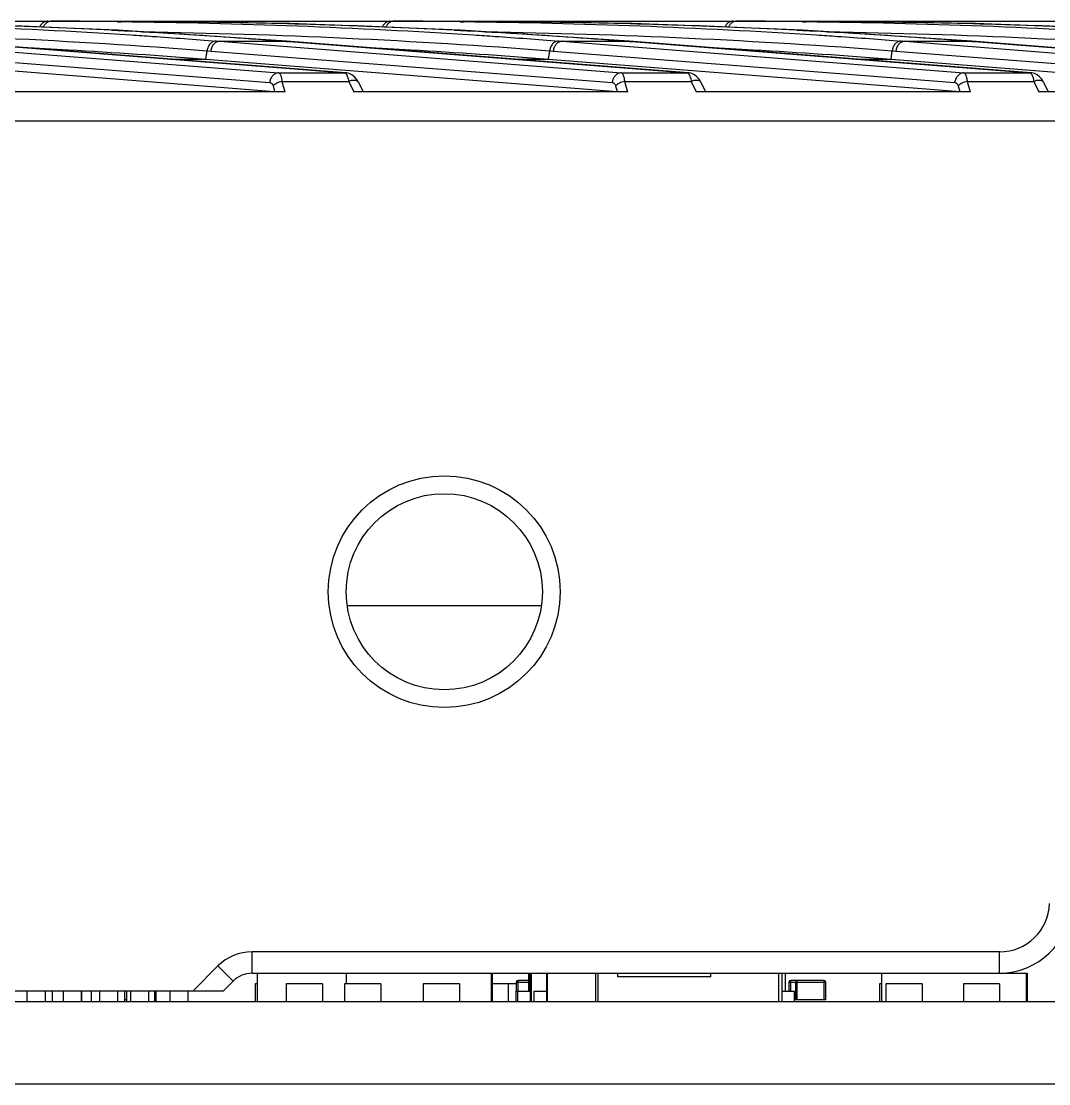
# Model space of a CAD drawing. Header units: millimetres. Extents: x 1409 to 26878, y 589 to 5187.
# Drawn here: x 1812.79 to 1841.59, y 1646.33 to 1676.13 of the extents above; entities that cross this region are included whole.
import ezdxf

# ---------------------------------------------------------------- set-up
doc = ezdxf.new("R2010")
doc.units = ezdxf.units.MM

msp = doc.modelspace()

# ---------------------------------------------------------------- linework, layer by layer
at = {"color": 7, "linetype": 'Continuous'}
for p, q in [((1779.4139, 1676.1262), (2232.4959, 1676.1262)), ((1815.4844, 1676.1262), (1815.5867, 1676.1262)), ((1815.4844, 1676.1168), (1815.5868, 1676.1157)), ((1815.4844, 1676.1145), (1815.5868, 1676.1139)), ((1815.5869, 1676.1262), (1815.5867, 1676.1262)), ((1820.254, 1676.0639), (1820.4632, 1676.0583)), ((1820.254, 1676.0632), (1820.4632, 1676.0566)), ((1825.0884, 1676.1168), (1825.1909, 1676.1157)), ((1825.0884, 1676.1145), (1825.1909, 1676.1139)), ((1825.0885, 1676.1262), (1825.1908, 1676.1262)), ((1825.191, 1676.1262), (1825.1908, 1676.1262)), ((1829.8581, 1676.0639), (1830.0673, 1676.0583)), ((1829.8581, 1676.0632), (1830.0673, 1676.0566)), ((1834.6925, 1676.1168), (1834.795, 1676.1157)), ((1834.6925, 1676.1145), (1834.795, 1676.1139)), ((1834.6926, 1676.1262), (1834.7949, 1676.1262)), ((1834.7951, 1676.1262), (1834.7949, 1676.1262)), ((1839.4622, 1676.0639), (1839.6714, 1676.0583)), ((1839.4622, 1676.0632), (1839.6714, 1676.0566)), ((1815.3166, 1675.8823), (1815.8576, 1675.8536)), ((1815.3166, 1675.8806), (1815.8576, 1675.8499)), ((1824.9207, 1675.8823), (1825.4617, 1675.8536)), ((1824.9207, 1675.8806), (1825.4617, 1675.8499)), ((1834.5248, 1675.8823), (1835.0658, 1675.8536)), ((1834.5248, 1675.8806), (1835.0657, 1675.8499)), ((1808.7468, 1675.5641), (1820.0032, 1674.6807)), ((1821.8796, 1674.6801), (1810.6231, 1675.5636)), ((1810.7015, 1675.5561), (1821.856, 1674.6807)), ((1818.2491, 1675.5721), (1818.3509, 1675.5641)), ((1818.3509, 1675.5641), (1829.6073, 1674.6807)), ((1818.3509, 1675.5641), (1820.2038, 1675.5641)), ((1820.0249, 1675.5768), (1820.2038, 1675.5641)), ((1820.025, 1675.5781), (1820.2038, 1675.5641)), ((1820.2038, 1675.5641), (1820.2271, 1675.5623)), ((1820.2038, 1675.5641), (1820.2271, 1675.5623)), ((1820.2272, 1675.5636), (1820.2038, 1675.5641)), ((1820.2271, 1675.5623), (1820.3056, 1675.5561)), ((1831.4837, 1674.6801), (1820.2272, 1675.5636)), ((1820.3056, 1675.5561), (1831.4601, 1674.6807)), ((1820.3291, 1675.5556), (1820.3056, 1675.5561)), ((1827.8532, 1675.5721), (1827.955, 1675.5641)), ((1827.955, 1675.5641), (1839.2114, 1674.6807)), ((1827.955, 1675.5641), (1829.8078, 1675.5641)), ((1829.629, 1675.5781), (1829.8078, 1675.5641)), ((1829.629, 1675.5768), (1829.8078, 1675.5641)), ((1829.8078, 1675.5641), (1829.8312, 1675.5623)), ((1829.8078, 1675.5641), (1829.8312, 1675.5623)), ((1829.8313, 1675.5636), (1829.8078, 1675.5641)), ((1829.8312, 1675.5623), (1829.9097, 1675.5561)), ((1841.0877, 1674.6801), (1829.8313, 1675.5636)), ((1829.9097, 1675.5561), (1841.0642, 1674.6807)), ((1829.9332, 1675.5556), (1829.9097, 1675.5561)), ((1837.4573, 1675.5721), (1837.5591, 1675.5641)), ((1837.5591, 1675.5641), (1848.8155, 1674.6807)), ((1837.5591, 1675.5641), (1839.4119, 1675.5641)), ((1839.2331, 1675.5781), (1839.4119, 1675.5641)), ((1839.2331, 1675.5768), (1839.4119, 1675.5641)), ((1839.4119, 1675.5641), (1839.4353, 1675.5623)), ((1839.4119, 1675.5641), (1839.4353, 1675.5623)), ((1839.4354, 1675.5636), (1839.4119, 1675.5641)), ((1839.4353, 1675.5623), (1839.5138, 1675.5561)), ((1850.6918, 1674.6801), (1839.4354, 1675.5636)), ((1839.5138, 1675.5561), (1850.6683, 1674.6807)), ((1839.5373, 1675.5556), (1839.5138, 1675.5561)), ((1808.3618, 1675.0647), (1819.8882, 1674.1601)), ((1808.4954, 1675.2906), (1819.7518, 1674.4072)), ((1816.979, 1675.0647), (1817.9658, 1675.0647)), ((1817.9658, 1675.0647), (1817.9977, 1675.2986)), ((1817.9658, 1675.0647), (1829.4923, 1674.1601)), ((1817.9977, 1675.2986), (1818.0995, 1675.2906)), ((1818.0995, 1675.2906), (1829.3558, 1674.4072)), ((1826.583, 1675.0647), (1827.5699, 1675.0647)), ((1827.5699, 1675.0647), (1827.6017, 1675.2986)), ((1827.5699, 1675.0647), (1839.0964, 1674.1601)), ((1827.6017, 1675.2986), (1827.7036, 1675.2906)), ((1827.7036, 1675.2906), (1838.9599, 1674.4072)), ((1836.1871, 1675.0647), (1837.174, 1675.0647)), ((1837.174, 1675.0647), (1837.2058, 1675.2986)), ((1837.174, 1675.0647), (1848.7005, 1674.1601)), ((1837.2058, 1675.2986), (1837.3076, 1675.2906)), ((1837.3076, 1675.2906), (1848.564, 1674.4072)), ((1820.0032, 1674.6807), (1821.856, 1674.6807)), ((1821.8795, 1674.6801), (1821.856, 1674.6807)), ((1829.6073, 1674.6807), (1831.4601, 1674.6807)), ((1831.4836, 1674.6801), (1831.4601, 1674.6807)), ((1839.2114, 1674.6807), (1841.0642, 1674.6807)), ((1841.0877, 1674.6801), (1841.0642, 1674.6807)), ((1819.8452, 1674.311), (1819.8882, 1674.1601)), ((1820.0967, 1674.4402), (1820.179, 1674.1512)), ((1820.0967, 1674.4402), (1821.9678, 1674.4402)), ((1821.9678, 1674.4402), (1822.1083, 1674.1512)), ((1822.2376, 1674.416), (1822.3595, 1674.1652)), ((1829.4493, 1674.311), (1829.4923, 1674.1601)), ((1829.7008, 1674.4402), (1829.7831, 1674.1512)), ((1829.7008, 1674.4402), (1831.5719, 1674.4402)), ((1831.5719, 1674.4402), (1831.7124, 1674.1512)), ((1831.8417, 1674.416), (1831.9636, 1674.1652)), ((1839.0534, 1674.311), (1839.0964, 1674.1601)), ((1839.3049, 1674.4402), (1839.3872, 1674.1512)), ((1839.3049, 1674.4402), (1841.176, 1674.4402)), ((1841.176, 1674.4402), (1841.3164, 1674.1512)), ((1841.4458, 1674.416), (1841.5677, 1674.1652)), ((1820.179, 1674.1512), (1812.5042, 1674.1512)), ((1829.7831, 1674.1512), (1822.1083, 1674.1512)), ((1839.3872, 1674.1512), (1831.7124, 1674.1512)), ((1848.9913, 1674.1512), (1841.3164, 1674.1512)), ((2302.6902, 1673.3262), (1773.6016, 1673.3262)), ((1827.3633, 1659.7262), (1821.9285, 1659.7262)), ((1819.2566, 1649.4262), (1819.2566, 1650.0262)), ((1840.2145, 1650.0262), (1819.2566, 1650.0262)), ((1840.2145, 1649.4262), (1840.2145, 1650.0262)), ((1818.302, 1649.6308), (1817.5974, 1648.9262)), ((1818.7262, 1649.2065), (1818.302, 1649.6308)), ((1818.7262, 1649.2065), (1818.4459, 1648.9262)), ((1819.2566, 1649.4262), (1840.9895, 1649.4262)), ((1819.4001, 1649.4262), (1819.4001, 1648.6262)), ((1821.9001, 1649.4262), (1821.9001, 1649.1262)), ((1825.9641, 1649.4262), (1825.9641, 1648.6262)), ((1825.9895, 1649.4262), (1825.9895, 1648.6262)), ((1826.6644, 1649.1762), (1826.6644, 1648.9262)), ((1826.6644, 1649.1762), (1827.0075, 1649.1762)), ((1826.7144, 1648.9262), (1826.7144, 1649.2262)), ((1827.0075, 1649.2262), (1826.7144, 1649.2262)), ((1827.0075, 1649.4262), (1827.0075, 1648.9262)), ((1827.0368, 1648.9262), (1827.0368, 1649.4262)), ((1827.0583, 1649.4262), (1827.0583, 1648.6262)), ((1827.0876, 1648.6262), (1827.0876, 1649.4262)), ((1827.5155, 1649.4262), (1827.5155, 1648.6262)), ((1827.5448, 1648.6262), (1827.5448, 1649.4262)), ((1828.8862, 1649.4262), (1828.8862, 1648.6262)), ((1828.9569, 1648.6262), (1828.9569, 1649.4262)), ((1829.5155, 1649.3262), (1829.5155, 1649.4262)), ((1832.1155, 1649.3262), (1829.5155, 1649.3262)), ((1832.1155, 1649.3262), (1832.1155, 1649.4262)), ((1834.0155, 1649.4262), (1834.0155, 1648.6262)), ((1834.1155, 1648.6262), (1834.1155, 1649.4262)), ((1834.2025, 1649.4262), (1834.2025, 1648.9262)), ((1834.3098, 1649.1762), (1834.3098, 1648.9262)), ((1834.3098, 1649.1762), (1835.3398, 1649.1762)), ((1834.3598, 1648.9262), (1834.3598, 1649.2262)), ((1835.2898, 1649.2262), (1834.3598, 1649.2262)), ((1834.4898, 1649.1762), (1834.4898, 1648.6762)), ((1834.5398, 1648.6762), (1834.5398, 1649.2262)), ((1835.2898, 1649.2262), (1835.2898, 1648.6762)), ((1835.3398, 1648.6762), (1835.3398, 1649.1762)), ((1836.9001, 1649.4262), (1836.9001, 1648.6262)), ((1840.9641, 1649.4262), (1840.9641, 1648.6262)), ((1840.9895, 1649.4262), (1840.9895, 1648.6262)), ((1818.4459, 1648.9262), (1807.8459, 1648.9262)), ((1812.9454, 1648.9262), (1812.9454, 1648.6262)), ((1813.4534, 1648.9262), (1813.4534, 1648.6262)), ((1813.4564, 1648.9262), (1813.4564, 1648.6262)), ((1813.649, 1648.9262), (1813.649, 1648.6262)), ((1813.9614, 1648.9262), (1813.9614, 1648.6262)), ((1814.4694, 1648.9262), (1814.4694, 1648.6262)), ((1814.4724, 1648.9262), (1814.4724, 1648.6262)), ((1814.7489, 1648.9262), (1814.7489, 1648.6262)), ((1814.9774, 1648.9262), (1814.9774, 1648.6262)), ((1815.4854, 1648.9262), (1815.4854, 1648.6262)), ((1815.4884, 1648.9262), (1815.4884, 1648.6262)), ((1815.6802, 1648.9262), (1815.6802, 1648.6262)), ((1815.6832, 1648.9262), (1815.6832, 1648.6262)), ((1815.739, 1648.9262), (1815.739, 1648.6262)), ((1815.8488, 1648.9262), (1815.8488, 1648.6262)), ((1816.3568, 1648.9262), (1816.3568, 1648.6262)), ((1816.3573, 1648.9262), (1816.3573, 1648.6262)), ((1816.5242, 1648.9262), (1816.5242, 1648.6262)), ((1816.5602, 1648.9262), (1816.5602, 1648.6262)), ((1816.9487, 1648.9262), (1816.9487, 1648.6262)), ((1817.4567, 1648.9262), (1817.4567, 1648.6262)), ((1819.3493, 1649.1262), (1819.3493, 1648.6262)), ((1819.4001, 1649.1262), (1819.3493, 1649.1262)), ((1820.2171, 1649.1262), (1820.2171, 1648.6262)), ((1821.2331, 1649.1262), (1820.2171, 1649.1262)), ((1821.2331, 1649.1262), (1821.2331, 1648.6262)), ((1821.8493, 1649.1262), (1821.8493, 1648.6262)), ((1822.8653, 1649.1262), (1821.8493, 1649.1262)), ((1822.8653, 1649.1262), (1822.8653, 1648.6262)), ((1824.059, 1649.1262), (1824.059, 1648.6262)), ((1825.075, 1649.1262), (1824.059, 1649.1262)), ((1825.075, 1649.1262), (1825.075, 1648.6262)), ((1826.6644, 1649.1262), (1825.9895, 1649.1262)), ((1826.4374, 1649.1262), (1826.4374, 1648.6262)), ((1826.6575, 1648.6262), (1826.6575, 1648.9262)), ((1826.6575, 1648.9262), (1827.0583, 1648.9262)), ((1826.7083, 1648.6262), (1826.7083, 1648.9262)), ((1827.1655, 1648.6262), (1827.1655, 1648.9262)), ((1827.1655, 1648.9262), (1827.5155, 1648.9262)), ((1834.1155, 1648.9262), (1834.4655, 1648.9262)), ((1834.4655, 1648.6262), (1834.4655, 1648.9262)), ((1836.8493, 1649.1262), (1836.8493, 1648.6262)), ((1836.9001, 1649.1262), (1836.8493, 1649.1262)), ((1837.0271, 1649.1262), (1837.0271, 1648.6262)), ((1838.0431, 1649.1262), (1837.0271, 1649.1262)), ((1838.0431, 1649.1262), (1838.0431, 1648.6262)), ((1839.2002, 1649.1262), (1839.2002, 1648.6262)), ((1840.2162, 1649.1262), (1839.2002, 1649.1262)), ((1840.2162, 1649.1262), (1840.2162, 1648.6262)), ((2338.1459, 1648.6262), (1738.1459, 1648.6262)), ((1815.739, 1648.6762), (1815.6832, 1648.6762)), ((1835.3398, 1648.6762), (1834.4655, 1648.6762)), ((1738.1459, 1646.3262), (2338.1459, 1646.3262))]:
    msp.add_line(p, q, dxfattribs=at)
for points in [[(1820.2272, 1675.5636), (1815.4963, 1675.8735), (1810.7139, 1676.0624), (1805.9828, 1676.1262)], [(1829.8313, 1675.5636), (1825.1004, 1675.8735), (1820.3179, 1676.0624), (1815.5869, 1676.1262)], [(1839.4354, 1675.5636), (1834.7045, 1675.8735), (1829.922, 1676.0624), (1825.191, 1676.1262)], [(1849.0395, 1675.5636), (1844.3086, 1675.8735), (1839.5261, 1676.0624), (1834.7951, 1676.1262)], [(1822.2376, 1674.416), (1822.1875, 1674.4995), (1822.1274, 1674.5676), (1822.058, 1674.6209), (1821.9835, 1674.6573), (1821.906, 1674.6771), (1821.8796, 1674.6801)], [(1831.8417, 1674.416), (1831.7916, 1674.4995), (1831.7315, 1674.5676), (1831.6621, 1674.6209), (1831.5875, 1674.6573), (1831.5101, 1674.6771), (1831.4837, 1674.6801)], [(1841.4458, 1674.416), (1841.3957, 1674.4995), (1841.3356, 1674.5676), (1841.2662, 1674.6209), (1841.1916, 1674.6573), (1841.1142, 1674.6771), (1841.0877, 1674.6801)]]:
    msp.add_lwpolyline(points, dxfattribs=at)
for radius in [3.25, 2.75]:
    msp.add_circle((1824.6459, 1660.1262), radius, dxfattribs=at)
for centre, radius, start, end in [((1813.6315, 1493.5006), 182.6255, 89.418691, 89.999993), ((1823.2356, 1493.5006), 182.6255, 89.418691, 89.999993), ((1832.8397, 1493.5006), 182.6255, 89.418691, 89.999993), ((1840.2145, 1651.4262), 1.4, 270, 358), ((1840.2145, 1651.4262), 2, 270, 358), ((1819.2566, 1648.6762), 1.35, 90, 135), ((1819.2566, 1648.6762), 0.75, 90, 135), ((1826.7144, 1649.1762), 0.05, 90, 180), ((1834.3598, 1649.1762), 0.05, 90, 180), ((1834.5398, 1649.1762), 0.05, 90, 180), ((1835.2898, 1649.1762), 0.05, 0, 90)]:
    msp.add_arc(centre, radius, start, end, dxfattribs=at)
for centre, major_axis, ratio, start_param, end_param in [((1822.024, 1674.1692), (0.3357, -0.0046), 0.0521338, -1.3162534, 0.0262106), ((1831.6281, 1674.1692), (0.3357, -0.0046), 0.0521338, -1.3162534, 0.0262106), ((1841.2322, 1674.1692), (0.3357, -0.0046), 0.0521338, -1.3162534, 0.0262106), ((1820.1296, 1674.1692), (0.3127, -0.0029), 0.0570923, -2.4522748, -1.4116473), ((1829.7337, 1674.1692), (0.3127, -0.0029), 0.0570923, -2.4522748, -1.4116473), ((1839.3378, 1674.1692), (0.3127, -0.0029), 0.0570923, -2.4522748, -1.4116473)]:
    msp.add_ellipse(centre, major_axis=major_axis, ratio=ratio, start_param=start_param, end_param=end_param, dxfattribs=at)
for points, knots in [([(1805.9827, 1676.1157), (1807.6313, 1676.0981), (1810.9293, 1676.0181), (1814.2239, 1675.8489), (1815.8703, 1675.742)], [0, 0, 0, 0, 0.4998179, 1, 1, 1, 1]), ([(1810.8591, 1676.0583), (1811.2307, 1676.0482), (1812.717, 1676.0031), (1814.2028, 1675.9399), (1815.3166, 1675.8823)], [0, 0, 0, 0, 0.2499415, 1, 1, 1, 1]), ([(1813.5292, 1676.1262), (1813.5176, 1676.1262), (1813.4941, 1676.1243), (1813.4597, 1676.1156), (1813.4266, 1676.1015), (1813.3848, 1676.0753), (1813.3391, 1676.0299), (1813.3133, 1675.9848), (1813.303, 1675.9606)], [0, 0, 0, 0, 0.1179674, 0.2369224, 0.3575179, 0.4804781, 0.7343651, 1, 1, 1, 1]), ([(1813.6315, 1676.1262), (1813.6197, 1676.1262), (1813.596, 1676.1242), (1813.5611, 1676.1154), (1813.5276, 1676.1008), (1813.4854, 1676.074), (1813.4395, 1676.0275), (1813.4138, 1675.9814), (1813.4037, 1675.9567)], [0, 0, 0, 0, 0.1178446, 0.236696, 0.3572288, 0.4801779, 0.7341703, 1, 1, 1, 1]), ([(1815.5867, 1676.1262), (1815.9757, 1676.1259), (1817.5316, 1676.1201), (1819.0874, 1676.0944), (1820.254, 1676.0639)], [0, 0, 0, 0, 0.2499834, 1, 1, 1, 1]), ([(1815.5868, 1676.1157), (1817.2354, 1676.0981), (1820.5334, 1676.0181), (1823.828, 1675.8489), (1825.4744, 1675.742)], [0, 0, 0, 0, 0.4998179, 1, 1, 1, 1]), ([(1820.4632, 1676.0583), (1820.8347, 1676.0482), (1822.3211, 1676.0031), (1823.8069, 1675.9399), (1824.9207, 1675.8823)], [0, 0, 0, 0, 0.2499415, 1, 1, 1, 1]), ([(1823.1333, 1676.1262), (1823.1217, 1676.1262), (1823.0982, 1676.1243), (1823.0638, 1676.1156), (1823.0307, 1676.1015), (1822.9889, 1676.0753), (1822.9432, 1676.0299), (1822.9173, 1675.9848), (1822.9071, 1675.9606)], [0, 0, 0, 0, 0.1179674, 0.2369224, 0.3575179, 0.4804781, 0.7343651, 1, 1, 1, 1]), ([(1823.2356, 1676.1262), (1823.2238, 1676.1262), (1823.2, 1676.1242), (1823.1652, 1676.1154), (1823.1317, 1676.1008), (1823.0895, 1676.074), (1823.0435, 1676.0275), (1823.0179, 1675.9814), (1823.0078, 1675.9567)], [0, 0, 0, 0, 0.1178446, 0.236696, 0.3572288, 0.4801779, 0.7341703, 1, 1, 1, 1]), ([(1825.1908, 1676.1262), (1825.5798, 1676.1259), (1827.1357, 1676.1201), (1828.6915, 1676.0944), (1829.8581, 1676.0639)], [0, 0, 0, 0, 0.2499834, 1, 1, 1, 1]), ([(1825.1909, 1676.1157), (1826.8395, 1676.0981), (1830.1374, 1676.0181), (1833.4321, 1675.8489), (1835.0784, 1675.742)], [0, 0, 0, 0, 0.4998179, 1, 1, 1, 1]), ([(1830.0673, 1676.0583), (1830.4388, 1676.0482), (1831.9252, 1676.0031), (1833.4109, 1675.9399), (1834.5248, 1675.8823)], [0, 0, 0, 0, 0.2499415, 1, 1, 1, 1]), ([(1832.7374, 1676.1262), (1832.7257, 1676.1262), (1832.7023, 1676.1243), (1832.6679, 1676.1156), (1832.6348, 1676.1015), (1832.593, 1676.0753), (1832.5473, 1676.0299), (1832.5214, 1675.9848), (1832.5112, 1675.9606)], [0, 0, 0, 0, 0.1179674, 0.2369224, 0.3575179, 0.4804781, 0.7343651, 1, 1, 1, 1]), ([(1832.8397, 1676.1262), (1832.8279, 1676.1262), (1832.8041, 1676.1242), (1832.7693, 1676.1154), (1832.7358, 1676.1008), (1832.6936, 1676.074), (1832.6476, 1676.0275), (1832.6219, 1675.9814), (1832.6119, 1675.9567)], [0, 0, 0, 0, 0.1178446, 0.236696, 0.3572288, 0.4801779, 0.7341703, 1, 1, 1, 1]), ([(1834.7949, 1676.1262), (1835.1838, 1676.1259), (1836.7398, 1676.1201), (1838.2956, 1676.0944), (1839.4622, 1676.0639)], [0, 0, 0, 0, 0.2499834, 1, 1, 1, 1]), ([(1834.795, 1676.1157), (1836.4435, 1676.0981), (1839.7415, 1676.0181), (1843.0361, 1675.8489), (1844.6825, 1675.742)], [0, 0, 0, 0, 0.4998179, 1, 1, 1, 1]), ([(1839.6714, 1676.0583), (1840.0429, 1676.0482), (1841.5292, 1676.0031), (1843.015, 1675.9399), (1844.1289, 1675.8823)], [0, 0, 0, 0, 0.2499415, 1, 1, 1, 1]), ([(1806.58, 1675.8308), (1808.484, 1675.8016), (1812.2934, 1675.6836), (1816.0972, 1675.4467), (1817.9977, 1675.2986)], [0, 0, 0, 0, 0.499741, 1, 1, 1, 1]), ([(1815.8576, 1675.8536), (1816.205, 1675.8346), (1817.5949, 1675.7546), (1818.9838, 1675.6588), (1820.025, 1675.5781)], [0, 0, 0, 0, 0.2499045, 1, 1, 1, 1]), ([(1815.8703, 1675.742), (1816.0686, 1675.7292), (1816.8618, 1675.6764), (1817.6547, 1675.6184), (1818.2491, 1675.5721)], [0, 0, 0, 0, 0.2499399, 1, 1, 1, 1]), ([(1816.1841, 1675.8308), (1818.0881, 1675.8016), (1821.8975, 1675.6836), (1825.7013, 1675.4467), (1827.6017, 1675.2986)], [0, 0, 0, 0, 0.499741, 1, 1, 1, 1]), ([(1825.4617, 1675.8536), (1825.8091, 1675.8346), (1827.199, 1675.7546), (1828.5879, 1675.6588), (1829.629, 1675.5781)], [0, 0, 0, 0, 0.2499045, 1, 1, 1, 1]), ([(1825.4744, 1675.742), (1825.6726, 1675.7292), (1826.4659, 1675.6764), (1827.2587, 1675.6184), (1827.8532, 1675.5721)], [0, 0, 0, 0, 0.2499399, 1, 1, 1, 1]), ([(1825.7881, 1675.8308), (1827.6922, 1675.8016), (1831.5015, 1675.6836), (1835.3054, 1675.4467), (1837.2058, 1675.2986)], [0, 0, 0, 0, 0.499741, 1, 1, 1, 1]), ([(1835.0658, 1675.8536), (1835.4132, 1675.8346), (1836.803, 1675.7546), (1838.192, 1675.6588), (1839.2331, 1675.5781)], [0, 0, 0, 0, 0.2499045, 1, 1, 1, 1]), ([(1835.0784, 1675.742), (1835.2767, 1675.7292), (1836.0699, 1675.6764), (1836.8628, 1675.6184), (1837.4573, 1675.5721)], [0, 0, 0, 0, 0.2499399, 1, 1, 1, 1]), ([(1835.3922, 1675.8308), (1837.2962, 1675.8016), (1841.1056, 1675.6836), (1844.9094, 1675.4467), (1846.8099, 1675.2986)], [0, 0, 0, 0, 0.499741, 1, 1, 1, 1]), ([(1812.8146, 1675.3962), (1813.244, 1675.3746), (1814.9622, 1675.2823), (1816.6791, 1675.1657), (1817.9658, 1675.0647)], [0, 0, 0, 0, 0.2498873, 1, 1, 1, 1]), ([(1818.2491, 1675.5721), (1818.2337, 1675.5716), (1818.2026, 1675.5672), (1818.1579, 1675.5508), (1818.1163, 1675.5253), (1818.0792, 1675.4914), (1818.0477, 1675.4503), (1818.0145, 1675.3876), (1818.0011, 1675.3344), (1817.9977, 1675.2986)], [0, 0, 0, 0, 0.1144849, 0.2311505, 0.3509958, 0.4746088, 0.6020233, 0.7327879, 1, 1, 1, 1]), ([(1818.3509, 1675.5641), (1818.3355, 1675.5636), (1818.3044, 1675.5592), (1818.2597, 1675.5429), (1818.2181, 1675.5173), (1818.181, 1675.4834), (1818.1496, 1675.4423), (1818.1163, 1675.3796), (1818.1029, 1675.3265), (1818.0995, 1675.2906)], [0, 0, 0, 0, 0.1144829, 0.2311504, 0.3509997, 0.4746167, 0.6020338, 0.7327983, 1, 1, 1, 1]), ([(1822.4187, 1675.3962), (1822.8481, 1675.3746), (1824.5663, 1675.2823), (1826.2832, 1675.1657), (1827.5699, 1675.0647)], [0, 0, 0, 0, 0.2498873, 1, 1, 1, 1]), ([(1827.8532, 1675.5721), (1827.8378, 1675.5716), (1827.8067, 1675.5672), (1827.762, 1675.5508), (1827.7204, 1675.5253), (1827.6833, 1675.4914), (1827.6518, 1675.4503), (1827.6186, 1675.3876), (1827.6052, 1675.3344), (1827.6017, 1675.2986)], [0, 0, 0, 0, 0.1144849, 0.2311505, 0.3509958, 0.4746088, 0.6020233, 0.7327879, 1, 1, 1, 1]), ([(1827.955, 1675.5641), (1827.9396, 1675.5636), (1827.9085, 1675.5592), (1827.8638, 1675.5429), (1827.8222, 1675.5173), (1827.7851, 1675.4834), (1827.7536, 1675.4423), (1827.7204, 1675.3796), (1827.707, 1675.3265), (1827.7036, 1675.2906)], [0, 0, 0, 0, 0.1144829, 0.2311504, 0.3509997, 0.4746167, 0.6020338, 0.7327983, 1, 1, 1, 1]), ([(1832.0228, 1675.3962), (1832.4522, 1675.3746), (1834.1704, 1675.2823), (1835.8873, 1675.1657), (1837.174, 1675.0647)], [0, 0, 0, 0, 0.2498873, 1, 1, 1, 1]), ([(1837.4573, 1675.5721), (1837.4419, 1675.5716), (1837.4107, 1675.5672), (1837.366, 1675.5508), (1837.3244, 1675.5253), (1837.2873, 1675.4914), (1837.2559, 1675.4503), (1837.2227, 1675.3876), (1837.2093, 1675.3344), (1837.2058, 1675.2986)], [0, 0, 0, 0, 0.1144849, 0.2311505, 0.3509958, 0.4746088, 0.6020233, 0.7327879, 1, 1, 1, 1]), ([(1837.5591, 1675.5641), (1837.5437, 1675.5636), (1837.5126, 1675.5592), (1837.4679, 1675.5429), (1837.4263, 1675.5173), (1837.3892, 1675.4834), (1837.3577, 1675.4423), (1837.3245, 1675.3796), (1837.3111, 1675.3265), (1837.3076, 1675.2906)], [0, 0, 0, 0, 0.1144829, 0.2311504, 0.3509997, 0.4746167, 0.6020338, 0.7327983, 1, 1, 1, 1]), ([(1820.0032, 1674.6807), (1819.9878, 1674.6802), (1819.9567, 1674.6758), (1819.912, 1674.6594), (1819.8704, 1674.6338), (1819.8333, 1674.5999), (1819.8019, 1674.5589), (1819.7686, 1674.4961), (1819.7552, 1674.443), (1819.7518, 1674.4072)], [0, 0, 0, 0, 0.1144829, 0.2311504, 0.3509996, 0.4746166, 0.6020338, 0.7327983, 1, 1, 1, 1]), ([(1820.0032, 1674.6807), (1820.0058, 1674.6802), (1820.0111, 1674.6784), (1820.0187, 1674.6741), (1820.0261, 1674.6679), (1820.0363, 1674.6567), (1820.0481, 1674.638), (1820.0606, 1674.61), (1820.0719, 1674.5756), (1820.0819, 1674.5353), (1820.0904, 1674.4896), (1820.0948, 1674.4572), (1820.0967, 1674.4402)], [0, 0, 0, 0, 0.0298144, 0.061938, 0.0974187, 0.13702, 0.2303778, 0.3443349, 0.4792829, 0.6345473, 0.8088359, 1, 1, 1, 1]), ([(1821.856, 1674.6807), (1821.8596, 1674.68), (1821.8671, 1674.6772), (1821.8776, 1674.67), (1821.8879, 1674.6596), (1821.8942, 1674.6513), (1821.8973, 1674.6467)], [0, 0, 0, 0, 0.2007922, 0.4288731, 0.6934836, 1, 1, 1, 1]), ([(1821.8973, 1674.6467), (1821.9009, 1674.6416), (1821.9078, 1674.6302), (1821.9212, 1674.6036), (1821.9298, 1674.5817), (1821.9352, 1674.5661)], [0, 0, 0, 0, 0.210138, 0.4470232, 1, 1, 1, 1]), ([(1821.9352, 1674.5661), (1821.9418, 1674.547), (1821.954, 1674.5053), (1821.9634, 1674.4629), (1821.9678, 1674.4402)], [0, 0, 0, 0, 0.4671462, 1, 1, 1, 1]), ([(1822.2376, 1674.416), (1822.2341, 1674.4233), (1822.2238, 1674.4372), (1822.2014, 1674.4528), (1822.1728, 1674.4633), (1822.1387, 1674.4688), (1822.1001, 1674.4692), (1822.0578, 1674.4646), (1822.0131, 1674.455), (1821.983, 1674.4456), (1821.9678, 1674.4402)], [0, 0, 0, 0, 0.0836624, 0.1745918, 0.2778567, 0.3958403, 0.5287873, 0.6754045, 0.8335225, 1, 1, 1, 1]), ([(1829.6073, 1674.6807), (1829.5919, 1674.6802), (1829.5608, 1674.6758), (1829.5161, 1674.6594), (1829.4745, 1674.6338), (1829.4374, 1674.5999), (1829.4059, 1674.5589), (1829.3727, 1674.4961), (1829.3593, 1674.443), (1829.3558, 1674.4072)], [0, 0, 0, 0, 0.1144829, 0.2311504, 0.3509996, 0.4746166, 0.6020338, 0.7327983, 1, 1, 1, 1]), ([(1829.6073, 1674.6807), (1829.6099, 1674.6802), (1829.6152, 1674.6784), (1829.6228, 1674.6741), (1829.6302, 1674.6679), (1829.6403, 1674.6567), (1829.6522, 1674.638), (1829.6647, 1674.61), (1829.676, 1674.5756), (1829.686, 1674.5353), (1829.6945, 1674.4896), (1829.6989, 1674.4572), (1829.7008, 1674.4402)], [0, 0, 0, 0, 0.0298144, 0.061938, 0.0974187, 0.13702, 0.2303778, 0.3443349, 0.4792829, 0.6345473, 0.8088359, 1, 1, 1, 1]), ([(1831.4601, 1674.6807), (1831.4637, 1674.68), (1831.4712, 1674.6772), (1831.4816, 1674.67), (1831.492, 1674.6596), (1831.4983, 1674.6513), (1831.5014, 1674.6467)], [0, 0, 0, 0, 0.2007922, 0.4288731, 0.6934836, 1, 1, 1, 1]), ([(1831.5014, 1674.6467), (1831.5049, 1674.6416), (1831.5119, 1674.6302), (1831.5253, 1674.6036), (1831.5339, 1674.5817), (1831.5393, 1674.5661)], [0, 0, 0, 0, 0.210138, 0.4470232, 1, 1, 1, 1]), ([(1831.5393, 1674.5661), (1831.5459, 1674.547), (1831.5581, 1674.5053), (1831.5675, 1674.4629), (1831.5719, 1674.4402)], [0, 0, 0, 0, 0.4671462, 1, 1, 1, 1]), ([(1831.8417, 1674.416), (1831.8382, 1674.4233), (1831.8279, 1674.4372), (1831.8055, 1674.4528), (1831.7768, 1674.4633), (1831.7428, 1674.4688), (1831.7042, 1674.4692), (1831.6619, 1674.4646), (1831.6172, 1674.455), (1831.5871, 1674.4456), (1831.5719, 1674.4402)], [0, 0, 0, 0, 0.0836624, 0.1745918, 0.2778567, 0.3958403, 0.5287873, 0.6754045, 0.8335225, 1, 1, 1, 1]), ([(1839.2114, 1674.6807), (1839.196, 1674.6802), (1839.1648, 1674.6758), (1839.1201, 1674.6594), (1839.0786, 1674.6338), (1839.0415, 1674.5999), (1839.01, 1674.5589), (1838.9768, 1674.4961), (1838.9634, 1674.443), (1838.9599, 1674.4072)], [0, 0, 0, 0, 0.1144829, 0.2311504, 0.3509996, 0.4746166, 0.6020338, 0.7327983, 1, 1, 1, 1]), ([(1839.2114, 1674.6807), (1839.214, 1674.6802), (1839.2193, 1674.6784), (1839.2269, 1674.6741), (1839.2343, 1674.6679), (1839.2444, 1674.6567), (1839.2563, 1674.638), (1839.2687, 1674.61), (1839.2801, 1674.5756), (1839.2901, 1674.5353), (1839.2986, 1674.4896), (1839.3029, 1674.4572), (1839.3049, 1674.4402)], [0, 0, 0, 0, 0.0298144, 0.061938, 0.0974187, 0.13702, 0.2303778, 0.3443349, 0.4792829, 0.6345473, 0.8088359, 1, 1, 1, 1]), ([(1841.0642, 1674.6807), (1841.0678, 1674.68), (1841.0752, 1674.6772), (1841.0857, 1674.67), (1841.096, 1674.6596), (1841.1023, 1674.6513), (1841.1055, 1674.6467)], [0, 0, 0, 0, 0.2007922, 0.4288731, 0.6934836, 1, 1, 1, 1]), ([(1841.1055, 1674.6467), (1841.109, 1674.6416), (1841.116, 1674.6302), (1841.1294, 1674.6036), (1841.138, 1674.5817), (1841.1433, 1674.5661)], [0, 0, 0, 0, 0.210138, 0.4470232, 1, 1, 1, 1]), ([(1841.1433, 1674.5661), (1841.15, 1674.547), (1841.1622, 1674.5053), (1841.1716, 1674.4629), (1841.176, 1674.4402)], [0, 0, 0, 0, 0.4671462, 1, 1, 1, 1]), ([(1841.4458, 1674.416), (1841.4422, 1674.4233), (1841.432, 1674.4372), (1841.4096, 1674.4528), (1841.3809, 1674.4633), (1841.3469, 1674.4688), (1841.3082, 1674.4692), (1841.266, 1674.4646), (1841.2213, 1674.455), (1841.1912, 1674.4456), (1841.176, 1674.4402)], [0, 0, 0, 0, 0.0836624, 0.1745918, 0.2778567, 0.3958403, 0.5287873, 0.6754045, 0.8335225, 1, 1, 1, 1]), ([(1819.7518, 1674.4072), (1819.7566, 1674.4068), (1819.7664, 1674.4051), (1819.7806, 1674.3999), (1819.7942, 1674.3919), (1819.812, 1674.3769), (1819.8313, 1674.3503), (1819.8413, 1674.325), (1819.8452, 1674.311)], [0, 0, 0, 0, 0.1027853, 0.2077075, 0.3171788, 0.4335556, 0.6940328, 1, 1, 1, 1]), ([(1820.0967, 1674.4402), (1820.0713, 1674.4349), (1820.0217, 1674.4211), (1819.9526, 1674.3918), (1819.9013, 1674.3609), (1819.8667, 1674.3331), (1819.8519, 1674.3185), (1819.8452, 1674.311)], [0, 0, 0, 0, 0.2713561, 0.5365232, 0.7827218, 0.8955198, 1, 1, 1, 1]), ([(1829.3558, 1674.4072), (1829.3607, 1674.4068), (1829.3705, 1674.4051), (1829.3847, 1674.3999), (1829.3983, 1674.3919), (1829.416, 1674.3769), (1829.4354, 1674.3503), (1829.4453, 1674.325), (1829.4493, 1674.311)], [0, 0, 0, 0, 0.1027853, 0.2077075, 0.3171788, 0.4335556, 0.6940328, 1, 1, 1, 1]), ([(1829.7008, 1674.4402), (1829.6754, 1674.4349), (1829.6258, 1674.4211), (1829.5567, 1674.3918), (1829.5054, 1674.3609), (1829.4708, 1674.3331), (1829.456, 1674.3185), (1829.4493, 1674.311)], [0, 0, 0, 0, 0.2713561, 0.5365232, 0.7827218, 0.8955198, 1, 1, 1, 1]), ([(1838.9599, 1674.4072), (1838.9648, 1674.4068), (1838.9746, 1674.4051), (1838.9888, 1674.3999), (1839.0024, 1674.3919), (1839.0201, 1674.3769), (1839.0395, 1674.3503), (1839.0494, 1674.325), (1839.0534, 1674.311)], [0, 0, 0, 0, 0.1027853, 0.2077075, 0.3171788, 0.4335556, 0.6940328, 1, 1, 1, 1]), ([(1839.3049, 1674.4402), (1839.2795, 1674.4349), (1839.2299, 1674.4211), (1839.1608, 1674.3918), (1839.1095, 1674.3609), (1839.0749, 1674.3331), (1839.0601, 1674.3185), (1839.0534, 1674.311)], [0, 0, 0, 0, 0.2713561, 0.5365232, 0.7827218, 0.8955198, 1, 1, 1, 1])]:
    msp.add_open_spline(points, degree=3, knots=knots, dxfattribs=at)

doc.saveas('drawing.dxf')
